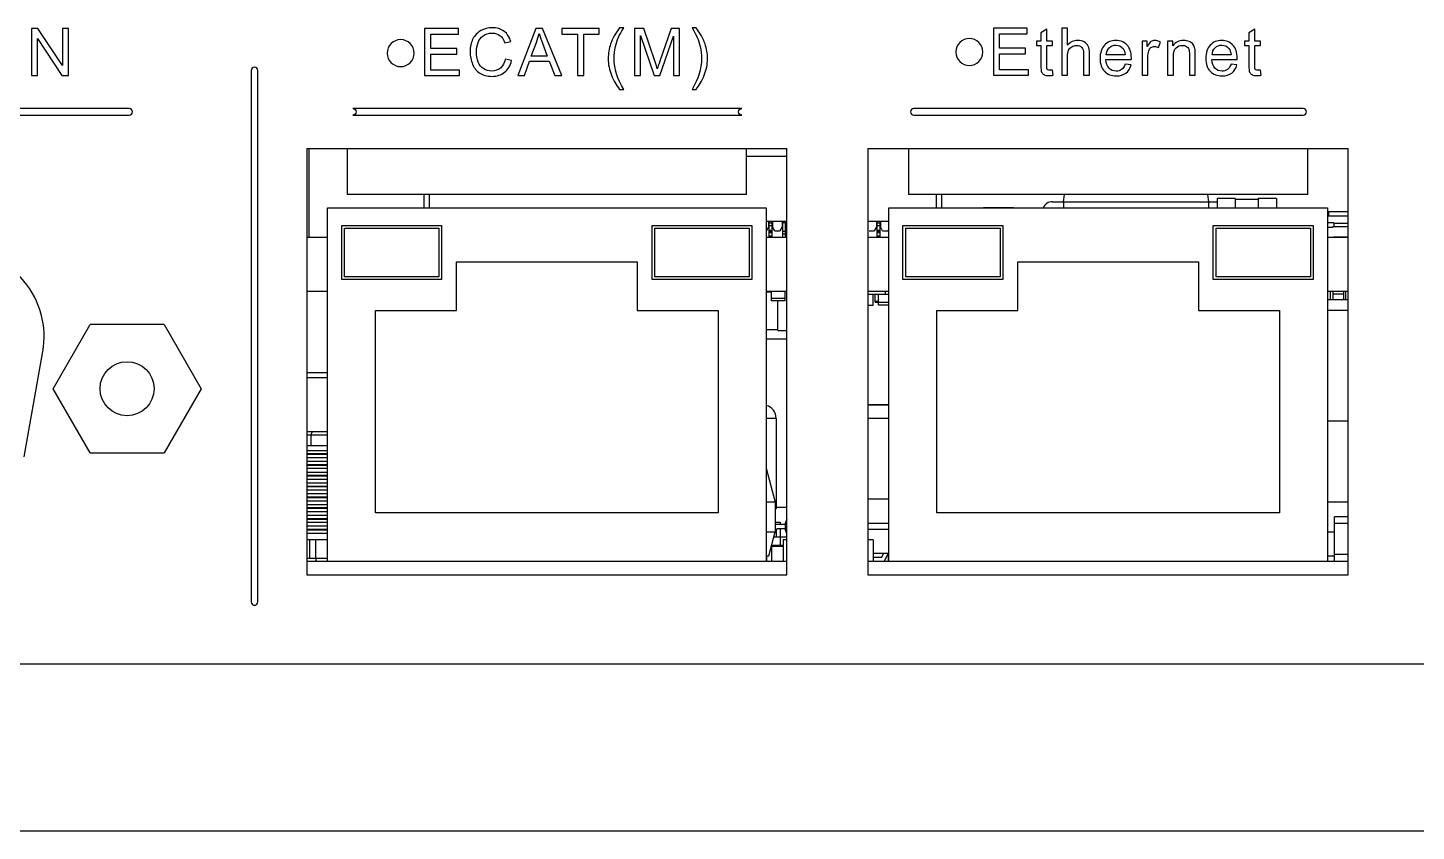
# Model space of a CAD drawing. Header units: millimetres. Extents: x 4086 to 8318, y 123 to 1549.
# Drawn here: x 7079.5 to 7131, y 995.5 to 1025.3 of the extents above; entities that cross this region are included whole.
import ezdxf

# ---------------------------------------------------------------- set-up
doc = ezdxf.new("R2010")
doc.units = ezdxf.units.MM
doc.layers.add('20_ALL_FEATURES', color=7, linetype='Continuous')
doc.layers.add('layer 3', color=7, linetype='Continuous')

msp = doc.modelspace()

# ---------------------------------------------------------------- linework, layer by layer
at = {"layer": '20_ALL_FEATURES', "color": 7, "linetype": 'Continuous'}
for p, q in [((7089.833, 1020.842), (7107.633, 1020.842)), ((7089.833, 1020.842), (7089.833, 1005.042)), ((7089.922, 1017.542), (7089.922, 1020.842)), ((7091.333, 1020.842), (7091.333, 1019.142)), ((7106.133, 1019.142), (7106.133, 1020.842)), ((7107.633, 1020.542), (7106.133, 1020.542)), ((7107.633, 1005.042), (7107.633, 1020.842)), ((7110.633, 1020.842), (7128.433, 1020.842)), ((7110.633, 1020.842), (7110.633, 1005.042)), ((7112.133, 1020.842), (7112.133, 1019.142)), ((7126.933, 1019.142), (7126.933, 1020.842)), ((7128.433, 1005.042), (7128.433, 1020.842)), ((7106.133, 1019.142), (7091.333, 1019.142)), ((7094.173, 1019.142), (7094.173, 1018.642)), ((7094.373, 1019.142), (7094.373, 1018.642)), ((7126.933, 1019.142), (7112.133, 1019.142)), ((7113.173, 1018.642), (7113.173, 1019.142)), ((7113.373, 1018.642), (7113.373, 1019.142)), ((7117.473, 1018.872), (7123.573, 1018.872)), ((7117.883, 1018.872), (7117.915, 1019.142)), ((7117.883, 1018.872), (7117.883, 1018.642)), ((7123.263, 1018.872), (7123.23, 1019.142)), ((7123.263, 1018.642), (7123.263, 1018.872)), ((7124.248, 1018.992), (7123.573, 1018.992)), ((7123.573, 1018.992), (7123.573, 1018.642)), ((7124.248, 1018.992), (7124.248, 1018.642)), ((7124.248, 1018.967), (7125.098, 1018.967)), ((7125.773, 1018.992), (7125.098, 1018.992)), ((7125.098, 1018.992), (7125.098, 1018.642)), ((7125.773, 1018.992), (7125.773, 1018.642)), ((7090.602, 1018.642), (7106.862, 1018.642)), ((7090.602, 1005.542), (7090.602, 1018.642)), ((7106.862, 1018.642), (7106.862, 1005.542)), ((7111.402, 1018.642), (7127.662, 1018.642)), ((7111.402, 1005.542), (7111.402, 1018.642)), ((7114.918, 1018.642), (7114.923, 1018.652)), ((7114.923, 1018.652), (7116.023, 1018.652)), ((7116.028, 1018.642), (7116.023, 1018.652)), ((7127.662, 1018.642), (7127.662, 1005.542)), ((7127.662, 1018.342), (7128.433, 1018.342)), ((7128.433, 1018.492), (7127.698, 1018.492)), ((7127.698, 1018.492), (7127.698, 1018.342)), ((7091.132, 1017.992), (7094.832, 1017.992)), ((7091.132, 1015.992), (7091.132, 1017.992)), ((7091.232, 1017.892), (7094.732, 1017.892)), ((7091.232, 1016.092), (7091.232, 1017.892)), ((7094.732, 1017.892), (7094.732, 1016.092)), ((7094.832, 1017.992), (7094.832, 1015.992)), ((7102.632, 1017.992), (7106.332, 1017.992)), ((7102.632, 1015.992), (7102.632, 1017.992)), ((7102.732, 1017.892), (7106.232, 1017.892)), ((7102.732, 1016.092), (7102.732, 1017.892)), ((7106.232, 1017.892), (7106.232, 1016.092)), ((7106.332, 1017.992), (7106.332, 1015.992)), ((7107.633, 1018.132), (7106.862, 1018.132)), ((7106.948, 1017.942), (7106.868, 1017.792)), ((7106.948, 1018.132), (7106.948, 1017.942)), ((7106.963, 1018.132), (7106.963, 1017.542)), ((7106.963, 1018.082), (7107.083, 1018.082)), ((7107.083, 1017.982), (7106.963, 1017.982)), ((7107.083, 1017.542), (7107.083, 1018.132)), ((7107.098, 1018.132), (7107.098, 1017.942)), ((7107.178, 1017.792), (7107.098, 1017.942)), ((7107.448, 1017.942), (7107.368, 1017.792)), ((7107.448, 1018.132), (7107.448, 1017.942)), ((7107.463, 1018.132), (7107.463, 1017.542)), ((7107.583, 1018.082), (7107.463, 1018.082)), ((7107.583, 1017.542), (7107.583, 1018.132)), ((7111.402, 1018.132), (7110.633, 1018.132)), ((7110.948, 1017.942), (7110.868, 1017.792)), ((7110.948, 1018.132), (7110.948, 1017.942)), ((7110.963, 1018.132), (7110.963, 1017.542)), ((7110.963, 1018.082), (7111.083, 1018.082)), ((7111.083, 1017.982), (7110.963, 1017.982)), ((7111.083, 1017.542), (7111.083, 1018.132)), ((7111.098, 1018.132), (7111.098, 1017.942)), ((7111.178, 1017.792), (7111.098, 1017.942)), ((7111.402, 1017.858), (7111.368, 1017.792)), ((7111.932, 1017.992), (7115.632, 1017.992)), ((7111.932, 1015.992), (7111.932, 1017.992)), ((7112.032, 1017.892), (7115.532, 1017.892)), ((7112.032, 1016.092), (7112.032, 1017.892)), ((7115.532, 1017.892), (7115.532, 1016.092)), ((7115.632, 1017.992), (7115.632, 1015.992)), ((7123.432, 1017.992), (7127.132, 1017.992)), ((7123.432, 1015.992), (7123.432, 1017.992)), ((7123.532, 1017.892), (7127.032, 1017.892)), ((7123.532, 1016.092), (7123.532, 1017.892)), ((7127.032, 1017.892), (7127.032, 1016.092)), ((7127.132, 1017.992), (7127.132, 1015.992)), ((7127.898, 1018.092), (7127.662, 1018.092)), ((7127.848, 1017.917), (7127.668, 1017.917)), ((7127.848, 1017.922), (7127.848, 1017.917)), ((7128.433, 1017.942), (7127.868, 1017.942)), ((7127.898, 1018.092), (7127.898, 1017.942)), ((7128.433, 1018.067), (7127.898, 1018.067)), ((7090.602, 1017.542), (7089.833, 1017.542)), ((7106.862, 1017.792), (7106.868, 1017.792)), ((7107.633, 1017.542), (7106.862, 1017.542)), ((7106.963, 1017.812), (7107.083, 1017.812)), ((7107.083, 1017.762), (7106.963, 1017.762)), ((7107.083, 1017.712), (7106.963, 1017.712)), ((7107.083, 1017.592), (7106.963, 1017.592)), ((7107.178, 1017.792), (7107.368, 1017.792)), ((7107.583, 1017.762), (7107.463, 1017.762)), ((7107.583, 1017.662), (7107.463, 1017.662)), ((7111.402, 1017.542), (7110.633, 1017.542)), ((7110.678, 1017.792), (7110.868, 1017.792)), ((7110.963, 1017.812), (7111.083, 1017.812)), ((7111.083, 1017.762), (7110.963, 1017.762)), ((7111.083, 1017.712), (7110.963, 1017.712)), ((7111.083, 1017.592), (7110.963, 1017.592)), ((7111.178, 1017.792), (7111.368, 1017.792)), ((7128.433, 1017.542), (7127.662, 1017.542)), ((7127.898, 1017.567), (7128.433, 1017.567)), ((7127.923, 1017.542), (7127.923, 1017.567)), ((7128.223, 1017.542), (7128.223, 1017.567)), ((7095.382, 1016.642), (7102.082, 1016.642)), ((7095.382, 1014.842), (7095.382, 1016.642)), ((7102.082, 1016.642), (7102.082, 1014.842)), ((7116.182, 1016.642), (7122.882, 1016.642)), ((7116.182, 1014.842), (7116.182, 1016.642)), ((7122.882, 1016.642), (7122.882, 1014.842)), ((7094.832, 1015.992), (7091.132, 1015.992)), ((7094.732, 1016.092), (7091.232, 1016.092)), ((7106.332, 1015.992), (7102.632, 1015.992)), ((7106.232, 1016.092), (7102.732, 1016.092)), ((7115.632, 1015.992), (7111.932, 1015.992)), ((7115.532, 1016.092), (7112.032, 1016.092)), ((7127.132, 1015.992), (7123.432, 1015.992)), ((7127.032, 1016.092), (7123.532, 1016.092)), ((7090.602, 1015.542), (7089.833, 1015.542)), ((7107.633, 1015.542), (7106.862, 1015.542)), ((7107.063, 1015.517), (7106.862, 1015.517)), ((7107.023, 1015.517), (7107.023, 1015.542)), ((7107.063, 1015.192), (7107.063, 1015.542)), ((7107.063, 1015.292), (7107.563, 1015.292)), ((7107.563, 1015.192), (7107.563, 1015.542)), ((7111.402, 1015.542), (7110.633, 1015.542)), ((7110.633, 1015.442), (7111.402, 1015.442)), ((7110.823, 1015.042), (7110.823, 1015.442)), ((7110.898, 1015.142), (7110.898, 1015.442)), ((7111.023, 1015.042), (7111.023, 1015.442)), ((7111.273, 1015.542), (7111.273, 1015.442)), ((7128.433, 1015.542), (7127.662, 1015.542)), ((7127.662, 1015.242), (7128.433, 1015.242)), ((7127.763, 1015.542), (7127.763, 1015.242)), ((7127.873, 1015.242), (7127.873, 1015.542)), ((7128.273, 1015.442), (7127.873, 1015.442)), ((7128.273, 1015.242), (7128.273, 1015.542)), ((7128.333, 1015.542), (7128.333, 1015.242)), ((7092.382, 1014.842), (7095.382, 1014.842)), ((7092.382, 1007.342), (7092.382, 1014.842)), ((7102.082, 1014.842), (7105.082, 1014.842)), ((7105.082, 1014.842), (7105.082, 1007.342)), ((7107.563, 1015.192), (7107.063, 1015.192)), ((7107.298, 1014.092), (7107.298, 1015.192)), ((7110.633, 1015.042), (7110.823, 1015.042)), ((7110.898, 1015.187), (7111.023, 1015.187)), ((7111.023, 1015.167), (7110.898, 1015.167)), ((7110.898, 1015.162), (7111.023, 1015.162)), ((7110.898, 1015.142), (7111.402, 1015.142)), ((7111.402, 1015.042), (7111.023, 1015.042)), ((7113.182, 1014.842), (7116.182, 1014.842)), ((7113.182, 1007.342), (7113.182, 1014.842)), ((7122.882, 1014.842), (7125.882, 1014.842)), ((7125.882, 1014.842), (7125.882, 1007.342)), ((7128.433, 1014.842), (7127.662, 1014.842)), ((7080.435, 1011.942), (7081.806, 1014.317)), ((7084.549, 1014.317), (7081.806, 1014.317)), ((7084.549, 1014.317), (7085.92, 1011.942)), ((7107.298, 1014.117), (7106.862, 1014.117)), ((7106.862, 1013.792), (7107.633, 1013.792)), ((7107.298, 1014.092), (7107.633, 1014.092)), ((7079.362, 1009.414), (7080.053, 1013.314)), ((7089.833, 1012.542), (7090.602, 1012.542)), ((7090.602, 1012.342), (7089.833, 1012.342)), ((7081.806, 1009.567), (7080.435, 1011.942)), ((7085.92, 1011.942), (7084.549, 1009.567)), ((7110.633, 1011.343), (7111.402, 1011.343)), ((7111.402, 1011.342), (7110.633, 1011.342)), ((7107.232, 1010.842), (7106.862, 1010.842)), ((7107.232, 1010.842), (7107.232, 1007.512)), ((7111.402, 1010.842), (7110.633, 1010.842)), ((7128.433, 1010.742), (7127.662, 1010.742)), ((7090.602, 1010.342), (7089.833, 1010.342)), ((7090.602, 1010.222), (7089.833, 1010.222)), ((7089.984, 1010.222), (7089.984, 1009.842)), ((7089.833, 1009.842), (7090.602, 1009.842)), ((7090.602, 1009.642), (7089.833, 1009.642)), ((7081.806, 1009.567), (7084.549, 1009.567)), ((7090.602, 1009.522), (7089.833, 1009.522)), ((7089.833, 1009.512), (7090.602, 1009.512)), ((7089.833, 1009.392), (7090.602, 1009.392)), ((7090.602, 1009.242), (7089.833, 1009.242)), ((7090.602, 1009.122), (7089.833, 1009.122)), ((7089.833, 1009.112), (7090.602, 1009.112)), ((7089.833, 1008.992), (7090.602, 1008.992)), ((7090.602, 1008.842), (7089.833, 1008.842)), ((7090.602, 1008.722), (7089.833, 1008.722)), ((7089.833, 1008.712), (7090.602, 1008.712)), ((7089.833, 1008.592), (7090.602, 1008.592)), ((7106.862, 1008.995), (7107.198, 1007.742)), ((7090.602, 1008.442), (7089.833, 1008.442)), ((7090.602, 1008.322), (7089.833, 1008.322)), ((7089.833, 1008.312), (7090.602, 1008.312)), ((7089.833, 1008.192), (7090.602, 1008.192)), ((7090.602, 1008.042), (7089.833, 1008.042)), ((7090.602, 1007.922), (7089.833, 1007.922)), ((7089.833, 1007.912), (7090.602, 1007.912)), ((7089.833, 1007.792), (7090.602, 1007.792)), ((7090.602, 1007.642), (7089.833, 1007.642)), ((7107.198, 1007.742), (7106.862, 1007.742)), ((7107.198, 1007.742), (7107.198, 1006.642)), ((7107.633, 1007.542), (7107.198, 1007.542)), ((7111.402, 1007.842), (7110.633, 1007.842)), ((7128.433, 1007.742), (7127.662, 1007.742)), ((7090.602, 1007.522), (7089.833, 1007.522)), ((7089.833, 1007.512), (7090.602, 1007.512)), ((7089.833, 1007.392), (7090.602, 1007.392)), ((7090.602, 1007.242), (7089.833, 1007.242)), ((7090.602, 1007.122), (7089.833, 1007.122)), ((7089.833, 1007.112), (7090.602, 1007.112)), ((7105.082, 1007.342), (7092.382, 1007.342)), ((7107.198, 1007.512), (7107.232, 1007.512)), ((7107.633, 1007.111), (7107.571, 1006.942)), ((7125.882, 1007.342), (7113.182, 1007.342)), ((7128.433, 1007.192), (7127.928, 1007.192)), ((7127.928, 1005.542), (7127.928, 1007.192)), ((7089.833, 1006.992), (7090.602, 1006.992)), ((7090.602, 1006.842), (7089.833, 1006.842)), ((7090.602, 1006.722), (7089.833, 1006.722)), ((7089.833, 1006.712), (7090.602, 1006.712)), ((7089.833, 1006.592), (7090.602, 1006.592)), ((7106.862, 1006.642), (7107.198, 1006.642)), ((7106.957, 1005.742), (7107.198, 1006.642)), ((7107.271, 1006.761), (7107.188, 1006.606)), ((7107.198, 1006.992), (7107.382, 1006.992)), ((7107.571, 1006.911), (7107.198, 1006.911)), ((7107.232, 1006.687), (7107.232, 1006.442)), ((7107.271, 1006.761), (7107.571, 1006.761)), ((7107.382, 1006.992), (7107.382, 1006.911)), ((7107.382, 1006.761), (7107.382, 1006.142)), ((7107.633, 1006.942), (7107.571, 1006.942)), ((7107.571, 1006.942), (7107.571, 1006.742)), ((7107.571, 1006.742), (7107.633, 1006.742)), ((7107.633, 1006.573), (7107.571, 1006.742)), ((7111.402, 1006.942), (7110.633, 1006.942)), ((7110.633, 1006.742), (7111.402, 1006.742)), ((7127.662, 1006.642), (7127.928, 1006.642)), ((7128.433, 1006.942), (7127.928, 1006.942)), ((7090.602, 1006.342), (7089.833, 1006.342)), ((7089.945, 1005.662), (7089.945, 1006.342)), ((7090.176, 1005.662), (7090.176, 1006.342)), ((7107.492, 1006.122), (7107.061, 1006.122)), ((7107.061, 1006.122), (7107.061, 1005.562)), ((7107.061, 1006.117), (7107.492, 1006.117)), ((7107.492, 1006.097), (7107.061, 1006.097)), ((7107.064, 1006.142), (7107.492, 1006.142)), ((7107.633, 1006.442), (7107.145, 1006.442)), ((7107.633, 1006.342), (7107.492, 1006.342)), ((7107.492, 1006.342), (7107.492, 1005.542)), ((7110.832, 1006.342), (7110.633, 1006.342)), ((7110.832, 1006.342), (7110.832, 1005.542)), ((7089.833, 1005.662), (7090.602, 1005.662)), ((7107.633, 1005.542), (7089.833, 1005.542)), ((7106.862, 1005.742), (7106.957, 1005.742)), ((7106.868, 1005.742), (7106.868, 1005.542)), ((7128.433, 1005.542), (7110.633, 1005.542)), ((7110.832, 1005.842), (7111.402, 1005.842)), ((7111.138, 1005.692), (7110.832, 1005.692)), ((7111.138, 1005.692), (7111.218, 1005.842)), ((7111.388, 1005.842), (7111.228, 1005.542)), ((7111.379, 1005.824), (7111.379, 1005.542)), ((7127.662, 1005.742), (7127.928, 1005.742)), ((7128.433, 1005.792), (7127.928, 1005.792)), ((7089.833, 1005.042), (7107.633, 1005.042)), ((7110.633, 1005.042), (7128.433, 1005.042)), ((6861.573, 1001.742), (7188.873, 1001.742)), ((7188.823, 995.542), (6861.623, 995.542))]:
    msp.add_line(p, q, dxfattribs=at)
msp.add_circle((7083.177, 1011.942), 1, dxfattribs=at)
for centre, radius, start, end in [((7117.473, 1018.497), 0.375, 90, 157.1422), ((7127.668, 1017.897), 0.02, 90, 104.6973), ((7127.868, 1017.922), 0.02, 90, 180), ((7076.903, 1013.872), 3.2, 349.95, 90), ((7106.732, 1010.842), 0.5, 0, 74.7487), ((7107.794, 1007.162), 0.662, 148.1092, 154.5732)]:
    msp.add_arc(centre, radius, start, end, dxfattribs=at)
for points, knots in [([(7090.078, 1010.342), (7090.056, 1010.342), (7090.004, 1010.311), (7089.984, 1010.255), (7089.984, 1010.222)], [0, 0, 0, 0, 0.400291, 1, 1, 1, 1]), ([(7090.176, 1005.662), (7090.176, 1005.647), (7090.175, 1005.624), (7090.171, 1005.596), (7090.168, 1005.578), (7090.164, 1005.563), (7090.159, 1005.551), (7090.152, 1005.542), (7090.147, 1005.542)], [0, 0, 0, 0, 0.361056, 0.525215, 0.67067, 0.792731, 0.888083, 1, 1, 1, 1])]:
    msp.add_open_spline(points, degree=3, knots=knots, dxfattribs=at)
at = {"layer": 'layer 3'}
for points, knots in [([(7079.629, 1023.546), (7079.629, 1023.546), (7079.629, 1025.288), (7079.629, 1025.288), (7079.629, 1025.288), (7079.629, 1025.288), (7079.866, 1025.288), (7079.866, 1025.288), (7079.866, 1025.288), (7079.866, 1025.288), (7080.78, 1023.921), (7080.78, 1023.921), (7080.78, 1023.921), (7080.78, 1023.921), (7080.78, 1025.288), (7080.78, 1025.288), (7080.78, 1025.288), (7080.78, 1025.288), (7081.001, 1025.288), (7081.001, 1025.288), (7081.001, 1025.288), (7081.001, 1025.288), (7081.001, 1023.546), (7081.001, 1023.546), (7081.001, 1023.546), (7081.001, 1023.546), (7080.764, 1023.546), (7080.764, 1023.546), (7080.764, 1023.546), (7080.764, 1023.546), (7079.851, 1024.913), (7079.851, 1024.913), (7079.851, 1024.913), (7079.851, 1024.913), (7079.851, 1023.546), (7079.851, 1023.546), (7079.851, 1023.546), (7079.851, 1023.546), (7079.629, 1023.546), (7079.629, 1023.546)], [0, 0, 0, 0, 0.090909, 0.090909, 0.090909, 0.090909, 0.181818, 0.181818, 0.181818, 0.181818, 0.272727, 0.272727, 0.272727, 0.272727, 0.363636, 0.363636, 0.363636, 0.363636, 0.454545, 0.454545, 0.454545, 0.454545, 0.545455, 0.545455, 0.545455, 0.545455, 0.636364, 0.636364, 0.636364, 0.636364, 0.727273, 0.727273, 0.727273, 0.727273, 0.818182, 0.818182, 0.818182, 0.818182, 1, 1, 1, 1]), ([(7094.202, 1023.546), (7094.202, 1023.546), (7094.202, 1025.288), (7094.202, 1025.288), (7094.202, 1025.288), (7094.202, 1025.288), (7095.46, 1025.288), (7095.46, 1025.288), (7095.46, 1025.288), (7095.46, 1025.288), (7095.46, 1025.083), (7095.46, 1025.083), (7095.46, 1025.083), (7095.46, 1025.083), (7094.433, 1025.083), (7094.433, 1025.083), (7094.433, 1025.083), (7094.433, 1025.083), (7094.433, 1024.548), (7094.433, 1024.548), (7094.433, 1024.548), (7094.433, 1024.548), (7095.394, 1024.548), (7095.394, 1024.548), (7095.394, 1024.548), (7095.394, 1024.548), (7095.394, 1024.344), (7095.394, 1024.344), (7095.394, 1024.344), (7095.394, 1024.344), (7094.433, 1024.344), (7094.433, 1024.344), (7094.433, 1024.344), (7094.433, 1024.344), (7094.433, 1023.75), (7094.433, 1023.75), (7094.433, 1023.75), (7094.433, 1023.75), (7095.501, 1023.75), (7095.501, 1023.75), (7095.501, 1023.75), (7095.501, 1023.75), (7095.501, 1023.546), (7095.501, 1023.546), (7095.501, 1023.546), (7095.501, 1023.546), (7094.202, 1023.546), (7094.202, 1023.546)], [0, 0, 0, 0, 0.076923, 0.076923, 0.076923, 0.076923, 0.153846, 0.153846, 0.153846, 0.153846, 0.230769, 0.230769, 0.230769, 0.230769, 0.307692, 0.307692, 0.307692, 0.307692, 0.384615, 0.384615, 0.384615, 0.384615, 0.461538, 0.461538, 0.461538, 0.461538, 0.538462, 0.538462, 0.538462, 0.538462, 0.615385, 0.615385, 0.615385, 0.615385, 0.692308, 0.692308, 0.692308, 0.692308, 0.769231, 0.769231, 0.769231, 0.769231, 0.846154, 0.846154, 0.846154, 0.846154, 1, 1, 1, 1]), ([(7097.195, 1024.157), (7097.195, 1024.157), (7097.426, 1024.099), (7097.426, 1024.099), (7097.426, 1024.099), (7097.378, 1023.909), (7097.291, 1023.765), (7097.166, 1023.666), (7097.166, 1023.666), (7097.041, 1023.567), (7096.888, 1023.517), (7096.706, 1023.517), (7096.706, 1023.517), (7096.519, 1023.517), (7096.367, 1023.555), (7096.249, 1023.631), (7096.249, 1023.631), (7096.132, 1023.708), (7096.042, 1023.818), (7095.981, 1023.963), (7095.981, 1023.963), (7095.92, 1024.108), (7095.889, 1024.264), (7095.889, 1024.43), (7095.889, 1024.43), (7095.889, 1024.611), (7095.924, 1024.769), (7095.993, 1024.904), (7095.993, 1024.904), (7096.062, 1025.039), (7096.161, 1025.142), (7096.288, 1025.212), (7096.288, 1025.212), (7096.416, 1025.282), (7096.557, 1025.317), (7096.71, 1025.317), (7096.71, 1025.317), (7096.884, 1025.317), (7097.031, 1025.273), (7097.149, 1025.184), (7097.149, 1025.184), (7097.268, 1025.095), (7097.351, 1024.971), (7097.397, 1024.81), (7097.397, 1024.81), (7097.397, 1024.81), (7097.171, 1024.756), (7097.171, 1024.756), (7097.171, 1024.756), (7097.131, 1024.883), (7097.072, 1024.975), (7096.996, 1025.033), (7096.996, 1025.033), (7096.919, 1025.091), (7096.822, 1025.12), (7096.706, 1025.12), (7096.706, 1025.12), (7096.573, 1025.12), (7096.461, 1025.088), (7096.371, 1025.024), (7096.371, 1025.024), (7096.282, 1024.96), (7096.218, 1024.873), (7096.182, 1024.765), (7096.182, 1024.765), (7096.146, 1024.657), (7096.128, 1024.546), (7096.128, 1024.431), (7096.128, 1024.431), (7096.128, 1024.283), (7096.149, 1024.154), (7096.192, 1024.043), (7096.192, 1024.043), (7096.235, 1023.933), (7096.302, 1023.85), (7096.393, 1023.796), (7096.393, 1023.796), (7096.483, 1023.741), (7096.582, 1023.714), (7096.687, 1023.714), (7096.687, 1023.714), (7096.816, 1023.714), (7096.925, 1023.751), (7097.014, 1023.825), (7097.014, 1023.825), (7097.103, 1023.9), (7097.164, 1024.01), (7097.195, 1024.157)], [0, 0, 0, 0, 0.043478, 0.043478, 0.043478, 0.043478, 0.086957, 0.086957, 0.086957, 0.086957, 0.130435, 0.130435, 0.130435, 0.130435, 0.173913, 0.173913, 0.173913, 0.173913, 0.217391, 0.217391, 0.217391, 0.217391, 0.26087, 0.26087, 0.26087, 0.26087, 0.304348, 0.304348, 0.304348, 0.304348, 0.347826, 0.347826, 0.347826, 0.347826, 0.391304, 0.391304, 0.391304, 0.391304, 0.434783, 0.434783, 0.434783, 0.434783, 0.478261, 0.478261, 0.478261, 0.478261, 0.521739, 0.521739, 0.521739, 0.521739, 0.565217, 0.565217, 0.565217, 0.565217, 0.608696, 0.608696, 0.608696, 0.608696, 0.652174, 0.652174, 0.652174, 0.652174, 0.695652, 0.695652, 0.695652, 0.695652, 0.73913, 0.73913, 0.73913, 0.73913, 0.782609, 0.782609, 0.782609, 0.782609, 0.826087, 0.826087, 0.826087, 0.826087, 0.869565, 0.869565, 0.869565, 0.869565, 0.913043, 0.913043, 0.913043, 0.913043, 1, 1, 1, 1]), ([(7097.656, 1023.546), (7097.656, 1023.546), (7098.324, 1025.288), (7098.324, 1025.288), (7098.324, 1025.288), (7098.324, 1025.288), (7098.577, 1025.288), (7098.577, 1025.288), (7098.577, 1025.288), (7098.577, 1025.288), (7099.286, 1023.546), (7099.286, 1023.546), (7099.286, 1023.546), (7099.286, 1023.546), (7099.024, 1023.546), (7099.024, 1023.546), (7099.024, 1023.546), (7099.024, 1023.546), (7098.823, 1024.074), (7098.823, 1024.074), (7098.823, 1024.074), (7098.823, 1024.074), (7098.089, 1024.074), (7098.089, 1024.074), (7098.089, 1024.074), (7098.089, 1024.074), (7097.9, 1023.546), (7097.9, 1023.546), (7097.9, 1023.546), (7097.9, 1023.546), (7097.656, 1023.546), (7097.656, 1023.546)], [0, 0, 0, 0, 0.111111, 0.111111, 0.111111, 0.111111, 0.222222, 0.222222, 0.222222, 0.222222, 0.333333, 0.333333, 0.333333, 0.333333, 0.444444, 0.444444, 0.444444, 0.444444, 0.555556, 0.555556, 0.555556, 0.555556, 0.666667, 0.666667, 0.666667, 0.666667, 0.777778, 0.777778, 0.777778, 0.777778, 1, 1, 1, 1]), ([(7098.157, 1024.261), (7098.157, 1024.261), (7098.75, 1024.261), (7098.75, 1024.261), (7098.75, 1024.261), (7098.75, 1024.261), (7098.569, 1024.744), (7098.569, 1024.744), (7098.569, 1024.744), (7098.514, 1024.891), (7098.473, 1025.012), (7098.444, 1025.108), (7098.444, 1025.108), (7098.42, 1024.994), (7098.388, 1024.883), (7098.348, 1024.772), (7098.348, 1024.772), (7098.348, 1024.772), (7098.157, 1024.261), (7098.157, 1024.261)], [0, 0, 0, 0, 0.166667, 0.166667, 0.166667, 0.166667, 0.333333, 0.333333, 0.333333, 0.333333, 0.5, 0.5, 0.5, 0.5, 0.666667, 0.666667, 0.666667, 0.666667, 1, 1, 1, 1]), ([(7099.867, 1023.546), (7099.867, 1023.546), (7099.867, 1025.083), (7099.867, 1025.083), (7099.867, 1025.083), (7099.867, 1025.083), (7099.293, 1025.083), (7099.293, 1025.083), (7099.293, 1025.083), (7099.293, 1025.083), (7099.293, 1025.288), (7099.293, 1025.288), (7099.293, 1025.288), (7099.293, 1025.288), (7100.672, 1025.288), (7100.672, 1025.288), (7100.672, 1025.288), (7100.672, 1025.288), (7100.672, 1025.083), (7100.672, 1025.083), (7100.672, 1025.083), (7100.672, 1025.083), (7100.098, 1025.083), (7100.098, 1025.083), (7100.098, 1025.083), (7100.098, 1025.083), (7100.098, 1023.546), (7100.098, 1023.546), (7100.098, 1023.546), (7100.098, 1023.546), (7099.867, 1023.546), (7099.867, 1023.546)], [0, 0, 0, 0, 0.111111, 0.111111, 0.111111, 0.111111, 0.222222, 0.222222, 0.222222, 0.222222, 0.333333, 0.333333, 0.333333, 0.333333, 0.444444, 0.444444, 0.444444, 0.444444, 0.555556, 0.555556, 0.555556, 0.555556, 0.666667, 0.666667, 0.666667, 0.666667, 0.777778, 0.777778, 0.777778, 0.777778, 1, 1, 1, 1]), ([(7101.427, 1023.035), (7101.309, 1023.184), (7101.21, 1023.358), (7101.128, 1023.557), (7101.128, 1023.557), (7101.047, 1023.757), (7101.006, 1023.964), (7101.006, 1024.177), (7101.006, 1024.177), (7101.006, 1024.366), (7101.036, 1024.546), (7101.097, 1024.718), (7101.097, 1024.718), (7101.169, 1024.919), (7101.278, 1025.118), (7101.427, 1025.317), (7101.427, 1025.317), (7101.427, 1025.317), (7101.58, 1025.317), (7101.58, 1025.317), (7101.58, 1025.317), (7101.484, 1025.152), (7101.421, 1025.035), (7101.39, 1024.964), (7101.39, 1024.964), (7101.342, 1024.855), (7101.304, 1024.741), (7101.276, 1024.622), (7101.276, 1024.622), (7101.242, 1024.474), (7101.225, 1024.326), (7101.225, 1024.176), (7101.225, 1024.176), (7101.225, 1023.795), (7101.343, 1023.415), (7101.58, 1023.035), (7101.58, 1023.035), (7101.58, 1023.035), (7101.427, 1023.035), (7101.427, 1023.035)], [0, 0, 0, 0, 0.090909, 0.090909, 0.090909, 0.090909, 0.181818, 0.181818, 0.181818, 0.181818, 0.272727, 0.272727, 0.272727, 0.272727, 0.363636, 0.363636, 0.363636, 0.363636, 0.454545, 0.454545, 0.454545, 0.454545, 0.545455, 0.545455, 0.545455, 0.545455, 0.636364, 0.636364, 0.636364, 0.636364, 0.727273, 0.727273, 0.727273, 0.727273, 0.818182, 0.818182, 0.818182, 0.818182, 1, 1, 1, 1]), ([(7101.985, 1023.546), (7101.985, 1023.546), (7101.985, 1025.288), (7101.985, 1025.288), (7101.985, 1025.288), (7101.985, 1025.288), (7102.331, 1025.288), (7102.331, 1025.288), (7102.331, 1025.288), (7102.331, 1025.288), (7102.743, 1024.055), (7102.743, 1024.055), (7102.743, 1024.055), (7102.781, 1023.94), (7102.808, 1023.854), (7102.826, 1023.797), (7102.826, 1023.797), (7102.846, 1023.86), (7102.877, 1023.953), (7102.919, 1024.076), (7102.919, 1024.076), (7102.919, 1024.076), (7103.338, 1025.288), (7103.338, 1025.288), (7103.338, 1025.288), (7103.338, 1025.288), (7103.647, 1025.288), (7103.647, 1025.288), (7103.647, 1025.288), (7103.647, 1025.288), (7103.647, 1023.546), (7103.647, 1023.546), (7103.647, 1023.546), (7103.647, 1023.546), (7103.425, 1023.546), (7103.425, 1023.546), (7103.425, 1023.546), (7103.425, 1023.546), (7103.425, 1025.003), (7103.425, 1025.003), (7103.425, 1025.003), (7103.425, 1025.003), (7102.917, 1023.546), (7102.917, 1023.546), (7102.917, 1023.546), (7102.917, 1023.546), (7102.709, 1023.546), (7102.709, 1023.546), (7102.709, 1023.546), (7102.709, 1023.546), (7102.207, 1025.03), (7102.207, 1025.03), (7102.207, 1025.03), (7102.207, 1025.03), (7102.207, 1023.546), (7102.207, 1023.546), (7102.207, 1023.546), (7102.207, 1023.546), (7101.985, 1023.546), (7101.985, 1023.546)], [0, 0, 0, 0, 0.0625, 0.0625, 0.0625, 0.0625, 0.125, 0.125, 0.125, 0.125, 0.1875, 0.1875, 0.1875, 0.1875, 0.25, 0.25, 0.25, 0.25, 0.3125, 0.3125, 0.3125, 0.3125, 0.375, 0.375, 0.375, 0.375, 0.4375, 0.4375, 0.4375, 0.4375, 0.5, 0.5, 0.5, 0.5, 0.5625, 0.5625, 0.5625, 0.5625, 0.625, 0.625, 0.625, 0.625, 0.6875, 0.6875, 0.6875, 0.6875, 0.75, 0.75, 0.75, 0.75, 0.8125, 0.8125, 0.8125, 0.8125, 0.875, 0.875, 0.875, 0.875, 1, 1, 1, 1]), ([(7104.266, 1023.035), (7104.266, 1023.035), (7104.113, 1023.035), (7104.113, 1023.035), (7104.113, 1023.035), (7104.349, 1023.415), (7104.468, 1023.795), (7104.468, 1024.176), (7104.468, 1024.176), (7104.468, 1024.325), (7104.451, 1024.472), (7104.417, 1024.619), (7104.417, 1024.619), (7104.39, 1024.737), (7104.352, 1024.851), (7104.304, 1024.961), (7104.304, 1024.961), (7104.273, 1025.032), (7104.209, 1025.151), (7104.113, 1025.317), (7104.113, 1025.317), (7104.113, 1025.317), (7104.266, 1025.317), (7104.266, 1025.317), (7104.266, 1025.317), (7104.414, 1025.118), (7104.524, 1024.919), (7104.595, 1024.718), (7104.595, 1024.718), (7104.656, 1024.546), (7104.687, 1024.366), (7104.687, 1024.177), (7104.687, 1024.177), (7104.687, 1023.964), (7104.646, 1023.757), (7104.564, 1023.557), (7104.564, 1023.557), (7104.482, 1023.358), (7104.383, 1023.184), (7104.266, 1023.035)], [0, 0, 0, 0, 0.090909, 0.090909, 0.090909, 0.090909, 0.181818, 0.181818, 0.181818, 0.181818, 0.272727, 0.272727, 0.272727, 0.272727, 0.363636, 0.363636, 0.363636, 0.363636, 0.454545, 0.454545, 0.454545, 0.454545, 0.545455, 0.545455, 0.545455, 0.545455, 0.636364, 0.636364, 0.636364, 0.636364, 0.727273, 0.727273, 0.727273, 0.727273, 0.818182, 0.818182, 0.818182, 0.818182, 1, 1, 1, 1]), ([(7115.28, 1023.559), (7115.28, 1023.559), (7115.28, 1025.301), (7115.28, 1025.301), (7115.28, 1025.301), (7115.28, 1025.301), (7116.538, 1025.301), (7116.538, 1025.301), (7116.538, 1025.301), (7116.538, 1025.301), (7116.538, 1025.097), (7116.538, 1025.097), (7116.538, 1025.097), (7116.538, 1025.097), (7115.511, 1025.097), (7115.511, 1025.097), (7115.511, 1025.097), (7115.511, 1025.097), (7115.511, 1024.561), (7115.511, 1024.561), (7115.511, 1024.561), (7115.511, 1024.561), (7116.472, 1024.561), (7116.472, 1024.561), (7116.472, 1024.561), (7116.472, 1024.561), (7116.472, 1024.357), (7116.472, 1024.357), (7116.472, 1024.357), (7116.472, 1024.357), (7115.511, 1024.357), (7115.511, 1024.357), (7115.511, 1024.357), (7115.511, 1024.357), (7115.511, 1023.764), (7115.511, 1023.764), (7115.511, 1023.764), (7115.511, 1023.764), (7116.579, 1023.764), (7116.579, 1023.764), (7116.579, 1023.764), (7116.579, 1023.764), (7116.579, 1023.559), (7116.579, 1023.559), (7116.579, 1023.559), (7116.579, 1023.559), (7115.28, 1023.559), (7115.28, 1023.559)], [0, 0, 0, 0, 0.076923, 0.076923, 0.076923, 0.076923, 0.153846, 0.153846, 0.153846, 0.153846, 0.230769, 0.230769, 0.230769, 0.230769, 0.307692, 0.307692, 0.307692, 0.307692, 0.384615, 0.384615, 0.384615, 0.384615, 0.461538, 0.461538, 0.461538, 0.461538, 0.538462, 0.538462, 0.538462, 0.538462, 0.615385, 0.615385, 0.615385, 0.615385, 0.692308, 0.692308, 0.692308, 0.692308, 0.769231, 0.769231, 0.769231, 0.769231, 0.846154, 0.846154, 0.846154, 0.846154, 1, 1, 1, 1]), ([(7117.471, 1023.75), (7117.471, 1023.75), (7117.5, 1023.561), (7117.5, 1023.561), (7117.5, 1023.561), (7117.44, 1023.549), (7117.386, 1023.542), (7117.339, 1023.542), (7117.339, 1023.542), (7117.262, 1023.542), (7117.202, 1023.554), (7117.159, 1023.579), (7117.159, 1023.579), (7117.116, 1023.604), (7117.086, 1023.636), (7117.069, 1023.676), (7117.069, 1023.676), (7117.051, 1023.716), (7117.043, 1023.801), (7117.043, 1023.929), (7117.043, 1023.929), (7117.043, 1023.929), (7117.043, 1024.656), (7117.043, 1024.656), (7117.043, 1024.656), (7117.043, 1024.656), (7116.885, 1024.656), (7116.885, 1024.656), (7116.885, 1024.656), (7116.885, 1024.656), (7116.885, 1024.822), (7116.885, 1024.822), (7116.885, 1024.822), (7116.885, 1024.822), (7117.043, 1024.822), (7117.043, 1024.822), (7117.043, 1024.822), (7117.043, 1024.822), (7117.043, 1025.134), (7117.043, 1025.134), (7117.043, 1025.134), (7117.043, 1025.134), (7117.257, 1025.262), (7117.257, 1025.262), (7117.257, 1025.262), (7117.257, 1025.262), (7117.257, 1024.822), (7117.257, 1024.822), (7117.257, 1024.822), (7117.257, 1024.822), (7117.471, 1024.822), (7117.471, 1024.822), (7117.471, 1024.822), (7117.471, 1024.822), (7117.471, 1024.656), (7117.471, 1024.656), (7117.471, 1024.656), (7117.471, 1024.656), (7117.257, 1024.656), (7117.257, 1024.656), (7117.257, 1024.656), (7117.257, 1024.656), (7117.257, 1023.917), (7117.257, 1023.917), (7117.257, 1023.917), (7117.257, 1023.856), (7117.26, 1023.816), (7117.268, 1023.799), (7117.268, 1023.799), (7117.275, 1023.782), (7117.288, 1023.768), (7117.305, 1023.757), (7117.305, 1023.757), (7117.322, 1023.747), (7117.346, 1023.742), (7117.378, 1023.742), (7117.378, 1023.742), (7117.401, 1023.742), (7117.432, 1023.745), (7117.471, 1023.75)], [0, 0, 0, 0, 0.047619, 0.047619, 0.047619, 0.047619, 0.095238, 0.095238, 0.095238, 0.095238, 0.142857, 0.142857, 0.142857, 0.142857, 0.190476, 0.190476, 0.190476, 0.190476, 0.238095, 0.238095, 0.238095, 0.238095, 0.285714, 0.285714, 0.285714, 0.285714, 0.333333, 0.333333, 0.333333, 0.333333, 0.380952, 0.380952, 0.380952, 0.380952, 0.428571, 0.428571, 0.428571, 0.428571, 0.47619, 0.47619, 0.47619, 0.47619, 0.52381, 0.52381, 0.52381, 0.52381, 0.571429, 0.571429, 0.571429, 0.571429, 0.619048, 0.619048, 0.619048, 0.619048, 0.666667, 0.666667, 0.666667, 0.666667, 0.714286, 0.714286, 0.714286, 0.714286, 0.761905, 0.761905, 0.761905, 0.761905, 0.809524, 0.809524, 0.809524, 0.809524, 0.857143, 0.857143, 0.857143, 0.857143, 0.904762, 0.904762, 0.904762, 0.904762, 1, 1, 1, 1]), ([(7117.817, 1023.559), (7117.817, 1023.559), (7117.817, 1025.301), (7117.817, 1025.301), (7117.817, 1025.301), (7117.817, 1025.301), (7118.031, 1025.301), (7118.031, 1025.301), (7118.031, 1025.301), (7118.031, 1025.301), (7118.031, 1024.674), (7118.031, 1024.674), (7118.031, 1024.674), (7118.131, 1024.791), (7118.256, 1024.849), (7118.408, 1024.849), (7118.408, 1024.849), (7118.5, 1024.849), (7118.581, 1024.83), (7118.65, 1024.793), (7118.65, 1024.793), (7118.718, 1024.756), (7118.768, 1024.706), (7118.797, 1024.641), (7118.797, 1024.641), (7118.827, 1024.576), (7118.841, 1024.482), (7118.841, 1024.358), (7118.841, 1024.358), (7118.841, 1024.358), (7118.841, 1023.559), (7118.841, 1023.559), (7118.841, 1023.559), (7118.841, 1023.559), (7118.627, 1023.559), (7118.627, 1023.559), (7118.627, 1023.559), (7118.627, 1023.559), (7118.627, 1024.358), (7118.627, 1024.358), (7118.627, 1024.358), (7118.627, 1024.464), (7118.604, 1024.542), (7118.558, 1024.591), (7118.558, 1024.591), (7118.512, 1024.639), (7118.447, 1024.664), (7118.363, 1024.664), (7118.363, 1024.664), (7118.3, 1024.664), (7118.241, 1024.647), (7118.185, 1024.615), (7118.185, 1024.615), (7118.13, 1024.582), (7118.091, 1024.537), (7118.067, 1024.481), (7118.067, 1024.481), (7118.043, 1024.425), (7118.031, 1024.347), (7118.031, 1024.249), (7118.031, 1024.249), (7118.031, 1024.249), (7118.031, 1023.559), (7118.031, 1023.559), (7118.031, 1023.559), (7118.031, 1023.559), (7117.817, 1023.559), (7117.817, 1023.559)], [0, 0, 0, 0, 0.055556, 0.055556, 0.055556, 0.055556, 0.111111, 0.111111, 0.111111, 0.111111, 0.166667, 0.166667, 0.166667, 0.166667, 0.222222, 0.222222, 0.222222, 0.222222, 0.277778, 0.277778, 0.277778, 0.277778, 0.333333, 0.333333, 0.333333, 0.333333, 0.388889, 0.388889, 0.388889, 0.388889, 0.444444, 0.444444, 0.444444, 0.444444, 0.5, 0.5, 0.5, 0.5, 0.555556, 0.555556, 0.555556, 0.555556, 0.611111, 0.611111, 0.611111, 0.611111, 0.666667, 0.666667, 0.666667, 0.666667, 0.722222, 0.722222, 0.722222, 0.722222, 0.777778, 0.777778, 0.777778, 0.777778, 0.833333, 0.833333, 0.833333, 0.833333, 0.888889, 0.888889, 0.888889, 0.888889, 1, 1, 1, 1]), ([(7125.179, 1023.75), (7125.179, 1023.75), (7125.208, 1023.561), (7125.208, 1023.561), (7125.208, 1023.561), (7125.148, 1023.549), (7125.094, 1023.542), (7125.047, 1023.542), (7125.047, 1023.542), (7124.97, 1023.542), (7124.91, 1023.554), (7124.867, 1023.579), (7124.867, 1023.579), (7124.824, 1023.604), (7124.794, 1023.636), (7124.777, 1023.676), (7124.777, 1023.676), (7124.76, 1023.716), (7124.751, 1023.801), (7124.751, 1023.929), (7124.751, 1023.929), (7124.751, 1023.929), (7124.751, 1024.656), (7124.751, 1024.656), (7124.751, 1024.656), (7124.751, 1024.656), (7124.593, 1024.656), (7124.593, 1024.656), (7124.593, 1024.656), (7124.593, 1024.656), (7124.593, 1024.822), (7124.593, 1024.822), (7124.593, 1024.822), (7124.593, 1024.822), (7124.751, 1024.822), (7124.751, 1024.822), (7124.751, 1024.822), (7124.751, 1024.822), (7124.751, 1025.134), (7124.751, 1025.134), (7124.751, 1025.134), (7124.751, 1025.134), (7124.965, 1025.262), (7124.965, 1025.262), (7124.965, 1025.262), (7124.965, 1025.262), (7124.965, 1024.822), (7124.965, 1024.822), (7124.965, 1024.822), (7124.965, 1024.822), (7125.179, 1024.822), (7125.179, 1024.822), (7125.179, 1024.822), (7125.179, 1024.822), (7125.179, 1024.656), (7125.179, 1024.656), (7125.179, 1024.656), (7125.179, 1024.656), (7124.965, 1024.656), (7124.965, 1024.656), (7124.965, 1024.656), (7124.965, 1024.656), (7124.965, 1023.917), (7124.965, 1023.917), (7124.965, 1023.917), (7124.965, 1023.856), (7124.969, 1023.816), (7124.976, 1023.799), (7124.976, 1023.799), (7124.984, 1023.782), (7124.996, 1023.768), (7125.013, 1023.757), (7125.013, 1023.757), (7125.03, 1023.747), (7125.054, 1023.742), (7125.086, 1023.742), (7125.086, 1023.742), (7125.109, 1023.742), (7125.141, 1023.745), (7125.179, 1023.75)], [0, 0, 0, 0, 0.047619, 0.047619, 0.047619, 0.047619, 0.095238, 0.095238, 0.095238, 0.095238, 0.142857, 0.142857, 0.142857, 0.142857, 0.190476, 0.190476, 0.190476, 0.190476, 0.238095, 0.238095, 0.238095, 0.238095, 0.285714, 0.285714, 0.285714, 0.285714, 0.333333, 0.333333, 0.333333, 0.333333, 0.380952, 0.380952, 0.380952, 0.380952, 0.428571, 0.428571, 0.428571, 0.428571, 0.47619, 0.47619, 0.47619, 0.47619, 0.52381, 0.52381, 0.52381, 0.52381, 0.571429, 0.571429, 0.571429, 0.571429, 0.619048, 0.619048, 0.619048, 0.619048, 0.666667, 0.666667, 0.666667, 0.666667, 0.714286, 0.714286, 0.714286, 0.714286, 0.761905, 0.761905, 0.761905, 0.761905, 0.809524, 0.809524, 0.809524, 0.809524, 0.857143, 0.857143, 0.857143, 0.857143, 0.904762, 0.904762, 0.904762, 0.904762, 1, 1, 1, 1]), ([(7120.166, 1023.968), (7120.166, 1023.968), (7120.388, 1023.939), (7120.388, 1023.939), (7120.388, 1023.939), (7120.353, 1023.81), (7120.289, 1023.71), (7120.195, 1023.639), (7120.195, 1023.639), (7120.101, 1023.568), (7119.981, 1023.533), (7119.834, 1023.533), (7119.834, 1023.533), (7119.65, 1023.533), (7119.504, 1023.589), (7119.397, 1023.703), (7119.397, 1023.703), (7119.289, 1023.816), (7119.235, 1023.975), (7119.235, 1024.18), (7119.235, 1024.18), (7119.235, 1024.392), (7119.289, 1024.556), (7119.398, 1024.673), (7119.398, 1024.673), (7119.507, 1024.79), (7119.649, 1024.849), (7119.823, 1024.849), (7119.823, 1024.849), (7119.991, 1024.849), (7120.128, 1024.791), (7120.235, 1024.677), (7120.235, 1024.677), (7120.342, 1024.562), (7120.395, 1024.401), (7120.395, 1024.193), (7120.395, 1024.193), (7120.395, 1024.18), (7120.395, 1024.161), (7120.394, 1024.136), (7120.394, 1024.136), (7120.394, 1024.136), (7119.454, 1024.136), (7119.454, 1024.136), (7119.454, 1024.136), (7119.462, 1023.998), (7119.501, 1023.891), (7119.571, 1023.818), (7119.571, 1023.818), (7119.641, 1023.745), (7119.729, 1023.708), (7119.834, 1023.708), (7119.834, 1023.708), (7119.913, 1023.708), (7119.98, 1023.728), (7120.035, 1023.77), (7120.035, 1023.77), (7120.09, 1023.811), (7120.134, 1023.877), (7120.166, 1023.968)], [0, 0, 0, 0, 0.0625, 0.0625, 0.0625, 0.0625, 0.125, 0.125, 0.125, 0.125, 0.1875, 0.1875, 0.1875, 0.1875, 0.25, 0.25, 0.25, 0.25, 0.3125, 0.3125, 0.3125, 0.3125, 0.375, 0.375, 0.375, 0.375, 0.4375, 0.4375, 0.4375, 0.4375, 0.5, 0.5, 0.5, 0.5, 0.5625, 0.5625, 0.5625, 0.5625, 0.625, 0.625, 0.625, 0.625, 0.6875, 0.6875, 0.6875, 0.6875, 0.75, 0.75, 0.75, 0.75, 0.8125, 0.8125, 0.8125, 0.8125, 0.875, 0.875, 0.875, 0.875, 1, 1, 1, 1]), ([(7119.466, 1024.311), (7119.466, 1024.311), (7120.169, 1024.311), (7120.169, 1024.311), (7120.169, 1024.311), (7120.16, 1024.417), (7120.132, 1024.497), (7120.088, 1024.55), (7120.088, 1024.55), (7120.021, 1024.632), (7119.932, 1024.673), (7119.824, 1024.673), (7119.824, 1024.673), (7119.726, 1024.673), (7119.643, 1024.641), (7119.577, 1024.575), (7119.577, 1024.575), (7119.51, 1024.509), (7119.473, 1024.421), (7119.466, 1024.311)], [0, 0, 0, 0, 0.166667, 0.166667, 0.166667, 0.166667, 0.333333, 0.333333, 0.333333, 0.333333, 0.5, 0.5, 0.5, 0.5, 0.666667, 0.666667, 0.666667, 0.666667, 1, 1, 1, 1]), ([(7120.791, 1023.559), (7120.791, 1023.559), (7120.791, 1024.822), (7120.791, 1024.822), (7120.791, 1024.822), (7120.791, 1024.822), (7120.983, 1024.822), (7120.983, 1024.822), (7120.983, 1024.822), (7120.983, 1024.822), (7120.983, 1024.628), (7120.983, 1024.628), (7120.983, 1024.628), (7121.032, 1024.718), (7121.078, 1024.777), (7121.119, 1024.806), (7121.119, 1024.806), (7121.161, 1024.834), (7121.207, 1024.849), (7121.257, 1024.849), (7121.257, 1024.849), (7121.329, 1024.849), (7121.402, 1024.826), (7121.477, 1024.781), (7121.477, 1024.781), (7121.477, 1024.781), (7121.401, 1024.583), (7121.401, 1024.583), (7121.401, 1024.583), (7121.349, 1024.613), (7121.297, 1024.627), (7121.245, 1024.627), (7121.245, 1024.627), (7121.198, 1024.627), (7121.157, 1024.613), (7121.12, 1024.585), (7121.12, 1024.585), (7121.083, 1024.557), (7121.056, 1024.518), (7121.041, 1024.468), (7121.041, 1024.468), (7121.017, 1024.392), (7121.005, 1024.309), (7121.005, 1024.219), (7121.005, 1024.219), (7121.005, 1024.219), (7121.005, 1023.559), (7121.005, 1023.559), (7121.005, 1023.559), (7121.005, 1023.559), (7120.791, 1023.559), (7120.791, 1023.559)], [0, 0, 0, 0, 0.071429, 0.071429, 0.071429, 0.071429, 0.142857, 0.142857, 0.142857, 0.142857, 0.214286, 0.214286, 0.214286, 0.214286, 0.285714, 0.285714, 0.285714, 0.285714, 0.357143, 0.357143, 0.357143, 0.357143, 0.428571, 0.428571, 0.428571, 0.428571, 0.5, 0.5, 0.5, 0.5, 0.571429, 0.571429, 0.571429, 0.571429, 0.642857, 0.642857, 0.642857, 0.642857, 0.714286, 0.714286, 0.714286, 0.714286, 0.785714, 0.785714, 0.785714, 0.785714, 0.857143, 0.857143, 0.857143, 0.857143, 1, 1, 1, 1]), ([(7121.739, 1023.559), (7121.739, 1023.559), (7121.739, 1024.822), (7121.739, 1024.822), (7121.739, 1024.822), (7121.739, 1024.822), (7121.931, 1024.822), (7121.931, 1024.822), (7121.931, 1024.822), (7121.931, 1024.822), (7121.931, 1024.643), (7121.931, 1024.643), (7121.931, 1024.643), (7122.023, 1024.78), (7122.157, 1024.849), (7122.332, 1024.849), (7122.332, 1024.849), (7122.408, 1024.849), (7122.478, 1024.835), (7122.541, 1024.808), (7122.541, 1024.808), (7122.605, 1024.78), (7122.653, 1024.744), (7122.684, 1024.7), (7122.684, 1024.7), (7122.716, 1024.656), (7122.738, 1024.603), (7122.751, 1024.542), (7122.751, 1024.542), (7122.759, 1024.503), (7122.763, 1024.433), (7122.763, 1024.334), (7122.763, 1024.334), (7122.763, 1024.334), (7122.763, 1023.559), (7122.763, 1023.559), (7122.763, 1023.559), (7122.763, 1023.559), (7122.549, 1023.559), (7122.549, 1023.559), (7122.549, 1023.559), (7122.549, 1023.559), (7122.549, 1024.326), (7122.549, 1024.326), (7122.549, 1024.326), (7122.549, 1024.414), (7122.54, 1024.479), (7122.524, 1024.522), (7122.524, 1024.522), (7122.507, 1024.565), (7122.478, 1024.599), (7122.435, 1024.625), (7122.435, 1024.625), (7122.393, 1024.651), (7122.343, 1024.664), (7122.287, 1024.664), (7122.287, 1024.664), (7122.196, 1024.664), (7122.118, 1024.635), (7122.052, 1024.577), (7122.052, 1024.577), (7121.985, 1024.519), (7121.953, 1024.409), (7121.953, 1024.248), (7121.953, 1024.248), (7121.953, 1024.248), (7121.953, 1023.559), (7121.953, 1023.559), (7121.953, 1023.559), (7121.953, 1023.559), (7121.739, 1023.559), (7121.739, 1023.559)], [0, 0, 0, 0, 0.052632, 0.052632, 0.052632, 0.052632, 0.105263, 0.105263, 0.105263, 0.105263, 0.157895, 0.157895, 0.157895, 0.157895, 0.210526, 0.210526, 0.210526, 0.210526, 0.263158, 0.263158, 0.263158, 0.263158, 0.315789, 0.315789, 0.315789, 0.315789, 0.368421, 0.368421, 0.368421, 0.368421, 0.421053, 0.421053, 0.421053, 0.421053, 0.473684, 0.473684, 0.473684, 0.473684, 0.526316, 0.526316, 0.526316, 0.526316, 0.578947, 0.578947, 0.578947, 0.578947, 0.631579, 0.631579, 0.631579, 0.631579, 0.684211, 0.684211, 0.684211, 0.684211, 0.736842, 0.736842, 0.736842, 0.736842, 0.789474, 0.789474, 0.789474, 0.789474, 0.842105, 0.842105, 0.842105, 0.842105, 0.894737, 0.894737, 0.894737, 0.894737, 1, 1, 1, 1]), ([(7124.088, 1023.968), (7124.088, 1023.968), (7124.309, 1023.939), (7124.309, 1023.939), (7124.309, 1023.939), (7124.275, 1023.81), (7124.21, 1023.71), (7124.116, 1023.639), (7124.116, 1023.639), (7124.022, 1023.568), (7123.902, 1023.533), (7123.756, 1023.533), (7123.756, 1023.533), (7123.572, 1023.533), (7123.426, 1023.589), (7123.318, 1023.703), (7123.318, 1023.703), (7123.21, 1023.816), (7123.156, 1023.975), (7123.156, 1024.18), (7123.156, 1024.18), (7123.156, 1024.392), (7123.21, 1024.556), (7123.319, 1024.673), (7123.319, 1024.673), (7123.428, 1024.79), (7123.57, 1024.849), (7123.744, 1024.849), (7123.744, 1024.849), (7123.912, 1024.849), (7124.05, 1024.791), (7124.156, 1024.677), (7124.156, 1024.677), (7124.263, 1024.562), (7124.316, 1024.401), (7124.316, 1024.193), (7124.316, 1024.193), (7124.316, 1024.18), (7124.316, 1024.161), (7124.315, 1024.136), (7124.315, 1024.136), (7124.315, 1024.136), (7123.375, 1024.136), (7123.375, 1024.136), (7123.375, 1024.136), (7123.383, 1023.998), (7123.422, 1023.891), (7123.493, 1023.818), (7123.493, 1023.818), (7123.563, 1023.745), (7123.651, 1023.708), (7123.756, 1023.708), (7123.756, 1023.708), (7123.834, 1023.708), (7123.901, 1023.728), (7123.956, 1023.77), (7123.956, 1023.77), (7124.011, 1023.811), (7124.055, 1023.877), (7124.088, 1023.968)], [0, 0, 0, 0, 0.0625, 0.0625, 0.0625, 0.0625, 0.125, 0.125, 0.125, 0.125, 0.1875, 0.1875, 0.1875, 0.1875, 0.25, 0.25, 0.25, 0.25, 0.3125, 0.3125, 0.3125, 0.3125, 0.375, 0.375, 0.375, 0.375, 0.4375, 0.4375, 0.4375, 0.4375, 0.5, 0.5, 0.5, 0.5, 0.5625, 0.5625, 0.5625, 0.5625, 0.625, 0.625, 0.625, 0.625, 0.6875, 0.6875, 0.6875, 0.6875, 0.75, 0.75, 0.75, 0.75, 0.8125, 0.8125, 0.8125, 0.8125, 0.875, 0.875, 0.875, 0.875, 1, 1, 1, 1]), ([(7123.387, 1024.311), (7123.387, 1024.311), (7124.09, 1024.311), (7124.09, 1024.311), (7124.09, 1024.311), (7124.081, 1024.417), (7124.054, 1024.497), (7124.009, 1024.55), (7124.009, 1024.55), (7123.942, 1024.632), (7123.853, 1024.673), (7123.745, 1024.673), (7123.745, 1024.673), (7123.647, 1024.673), (7123.565, 1024.641), (7123.498, 1024.575), (7123.498, 1024.575), (7123.431, 1024.509), (7123.394, 1024.421), (7123.387, 1024.311)], [0, 0, 0, 0, 0.166667, 0.166667, 0.166667, 0.166667, 0.333333, 0.333333, 0.333333, 0.333333, 0.5, 0.5, 0.5, 0.5, 0.666667, 0.666667, 0.666667, 0.666667, 1, 1, 1, 1]), ([(7088.025, 1023.728), (7088.025, 1017.165), (7088.025, 1007.321), (7088.025, 1004.039), (7088.025, 1004.039), (7088.025, 1003.97), (7087.969, 1003.914), (7087.9, 1003.914), (7087.9, 1003.914), (7087.831, 1003.914), (7087.775, 1003.97), (7087.775, 1004.039), (7087.775, 1004.039), (7087.775, 1010.602), (7087.775, 1020.447), (7087.775, 1023.728), (7087.775, 1023.728), (7087.775, 1023.797), (7087.831, 1023.853), (7087.9, 1023.853), (7087.9, 1023.853), (7087.969, 1023.853), (7088.025, 1023.797), (7088.025, 1023.728)], [0, 0, 0, 0, 0.142857, 0.142857, 0.142857, 0.142857, 0.285714, 0.285714, 0.285714, 0.285714, 0.428571, 0.428571, 0.428571, 0.428571, 0.571429, 0.571429, 0.571429, 0.571429, 0.714286, 0.714286, 0.714286, 0.714286, 1, 1, 1, 1]), ([(7083.251, 1022.078), (7080.331, 1022.078), (7063.99, 1022.078), (7058.15, 1022.078), (7058.15, 1022.078), (7058.081, 1022.078), (7058.025, 1022.134), (7058.025, 1022.203), (7058.025, 1022.203), (7058.025, 1022.272), (7058.081, 1022.328), (7058.15, 1022.328), (7058.15, 1022.328), (7061.07, 1022.328), (7077.411, 1022.328), (7083.251, 1022.328), (7083.251, 1022.328), (7083.32, 1022.328), (7083.376, 1022.272), (7083.376, 1022.203), (7083.376, 1022.203), (7083.376, 1022.134), (7083.32, 1022.078), (7083.251, 1022.078)], [0, 0, 0, 0, 0.142857, 0.142857, 0.142857, 0.142857, 0.285714, 0.285714, 0.285714, 0.285714, 0.428571, 0.428571, 0.428571, 0.428571, 0.571429, 0.571429, 0.571429, 0.571429, 0.714286, 0.714286, 0.714286, 0.714286, 1, 1, 1, 1]), ([(7091.542, 1022.328), (7091.542, 1022.328), (7105.96, 1022.328), (7105.96, 1022.328), (7105.96, 1022.328), (7105.892, 1022.327), (7105.838, 1022.271), (7105.838, 1022.203), (7105.838, 1022.203), (7105.838, 1022.135), (7105.892, 1022.08), (7105.96, 1022.078), (7105.96, 1022.078), (7105.96, 1022.078), (7091.542, 1022.078), (7091.542, 1022.078), (7091.542, 1022.078), (7091.609, 1022.08), (7091.664, 1022.135), (7091.664, 1022.203), (7091.664, 1022.203), (7091.664, 1022.271), (7091.609, 1022.327), (7091.542, 1022.328)], [0, 0, 0, 0, 0.142857, 0.142857, 0.142857, 0.142857, 0.285714, 0.285714, 0.285714, 0.285714, 0.428571, 0.428571, 0.428571, 0.428571, 0.571429, 0.571429, 0.571429, 0.571429, 0.714286, 0.714286, 0.714286, 0.714286, 1, 1, 1, 1]), ([(7112.338, 1022.328), (7112.338, 1022.328), (7112.342, 1022.328), (7112.342, 1022.328), (7112.342, 1022.328), (7112.342, 1022.328), (7126.759, 1022.328), (7126.759, 1022.328), (7126.759, 1022.328), (7126.759, 1022.328), (7126.763, 1022.328), (7126.763, 1022.328), (7126.763, 1022.328), (7126.832, 1022.328), (7126.888, 1022.272), (7126.888, 1022.203), (7126.888, 1022.203), (7126.888, 1022.134), (7126.832, 1022.078), (7126.763, 1022.078), (7126.763, 1022.078), (7126.763, 1022.078), (7126.759, 1022.078), (7126.759, 1022.078), (7126.759, 1022.078), (7126.759, 1022.078), (7112.342, 1022.078), (7112.342, 1022.078), (7112.342, 1022.078), (7112.342, 1022.078), (7112.338, 1022.078), (7112.338, 1022.078), (7112.338, 1022.078), (7112.269, 1022.078), (7112.213, 1022.134), (7112.213, 1022.203), (7112.213, 1022.203), (7112.213, 1022.272), (7112.269, 1022.328), (7112.338, 1022.328)], [0, 0, 0, 0, 0.090909, 0.090909, 0.090909, 0.090909, 0.181818, 0.181818, 0.181818, 0.181818, 0.272727, 0.272727, 0.272727, 0.272727, 0.363636, 0.363636, 0.363636, 0.363636, 0.454545, 0.454545, 0.454545, 0.454545, 0.545455, 0.545455, 0.545455, 0.545455, 0.636364, 0.636364, 0.636364, 0.636364, 0.727273, 0.727273, 0.727273, 0.727273, 0.818182, 0.818182, 0.818182, 0.818182, 1, 1, 1, 1])]:
    msp.add_open_spline(points, degree=3, knots=knots, dxfattribs=at)
at = {"layer": 'layer 3', "color": 142}
for points in [[(7092.815, 1024.377), (7092.815, 1024.653), (7093.038, 1024.877), (7093.315, 1024.877), (7093.315, 1024.877), (7093.591, 1024.877), (7093.815, 1024.653), (7093.815, 1024.377), (7093.815, 1024.377), (7093.815, 1024.101), (7093.591, 1023.877), (7093.315, 1023.877), (7093.315, 1023.877), (7093.038, 1023.877), (7092.815, 1024.101), (7092.815, 1024.377)], [(7113.893, 1024.417), (7113.893, 1024.693), (7114.117, 1024.917), (7114.393, 1024.917), (7114.393, 1024.917), (7114.669, 1024.917), (7114.893, 1024.693), (7114.893, 1024.417), (7114.893, 1024.417), (7114.893, 1024.141), (7114.669, 1023.917), (7114.393, 1023.917), (7114.393, 1023.917), (7114.117, 1023.917), (7113.893, 1024.141), (7113.893, 1024.417)]]:
    msp.add_open_spline(points, degree=3, knots=[0, 0, 0, 0, 0.2, 0.2, 0.2, 0.2, 0.4, 0.4, 0.4, 0.4, 0.6, 0.6, 0.6, 0.6, 1, 1, 1, 1], dxfattribs=at)

doc.saveas('drawing.dxf')
